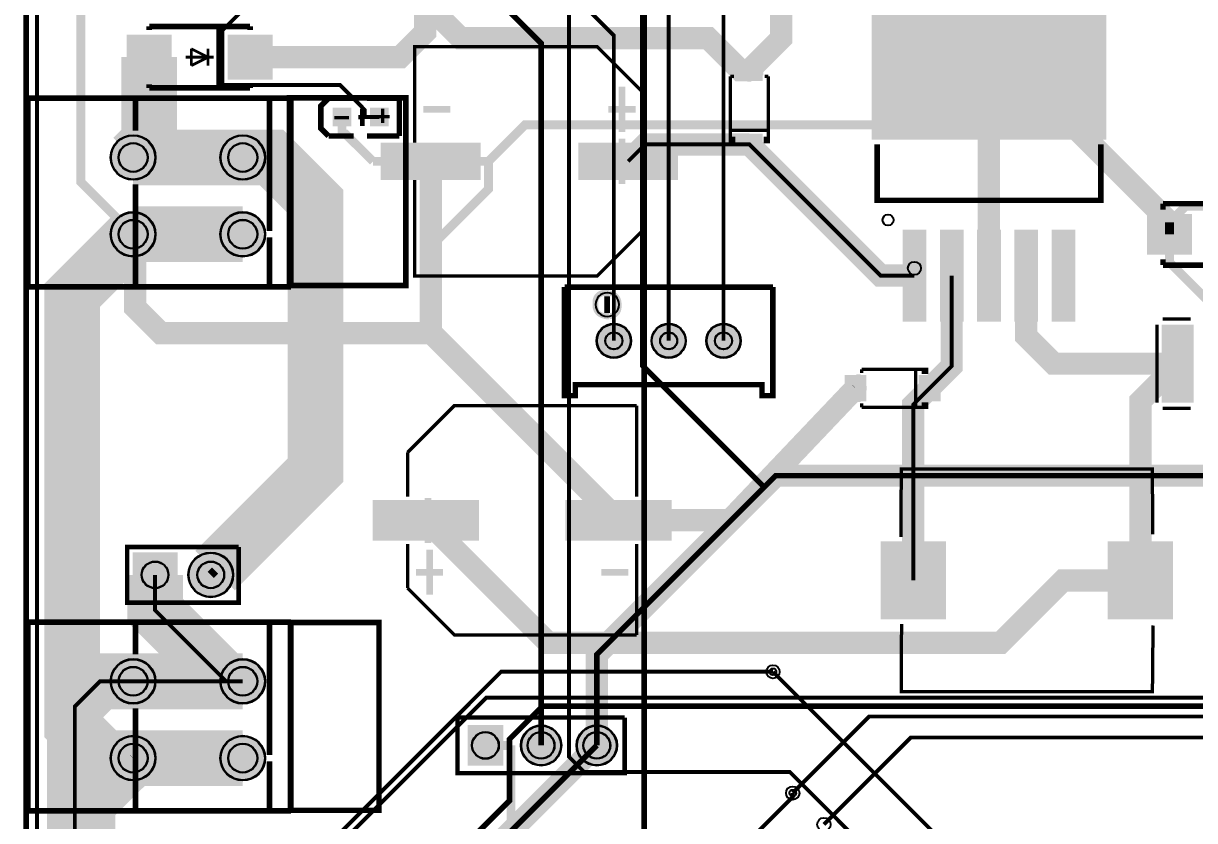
# Model space of a CAD drawing. Header units: millimetres. Extents: x 0 to 210, y -1 to 136.
# Drawn here: x -0.2 to 53.2, y 76.3 to 112.6 of the extents above; entities that cross this region are included whole.
import ezdxf

# ---------------------------------------------------------------- set-up
doc = ezdxf.new("R2010")
doc.units = ezdxf.units.MM
for name, color, linetype, true_color in [('BoardOutLine', 7, 'Continuous', 0xff00ff), ('BottomLayer', 7, 'Continuous', 0x0000ff), ('BottomSolderMaskLayer', 7, 'Continuous', 0xaa00ff), ('Document', 7, 'Continuous', 0xffffff), ('Hole', 7, 'Continuous', 0x222222), ('Multi-Layer', 7, 'Continuous', 0xc0c0c0), ('TopLayer', 7, 'Continuous', 0xff0000), ('TopPasteMaskLayer', 7, 'Continuous', 0x808080), ('TopSilkLayer', 7, 'Continuous', 0xffcc00), ('TopSolderMaskLayer', 7, 'Continuous', 0x800080)]:
    doc.layers.add(name, color=color, linetype=linetype, true_color=true_color)

msp = doc.modelspace()

# ---------------------------------------------------------------- hatches: boundary and pattern name
at = {"layer": 'BottomSolderMaskLayer'}
for points in [[(3.764, 106.501, 1), (5.815, 106.501, 1)], [(8.764, 106.501, 1), (10.815, 106.501, 1)], [(3.764, 103, 1), (5.815, 103, 1)], [(8.764, 103, 1), (10.815, 103, 1)], [(25.922, 98.145, 1), (27.497, 98.145, 1)], [(28.423, 98.145, 1), (29.997, 98.145, 1)], [(30.922, 98.145, 1), (32.497, 98.145, 1)], [(4.765, 88.502), (6.816, 88.502), (6.816, 86.451), (4.765, 86.451)], [(7.305, 87.477, 1), (9.356, 87.477, 1)], [(3.764, 82.625, 1), (5.815, 82.625, 1)], [(8.764, 82.625, 1), (10.815, 82.625, 1)], [(3.764, 79.124, 1), (5.815, 79.124, 1)], [(8.764, 79.124, 1), (10.815, 79.124, 1)], [(20.04, 80.63), (21.666, 80.63), (21.666, 78.779), (20.04, 78.779)], [(22.468, 79.704, 1), (24.318, 79.704, 1)], [(25.008, 79.704, 1), (26.858, 79.704, 1)]]:
    msp.add_hatch(color=256, dxfattribs=at).paths.add_polyline_path(points)
at = {"layer": 'Document'}
for points in [[(5.543, 110.627), (5.543, 111.498), (5.541, 111.501), (5.434, 111.501), (5.429, 111.496), (5.429, 110.627), (5.434, 110.622), (5.551, 110.622)], [(10.804, 111.23), (10.807, 111.213), (10.807, 110.997), (9.443, 111), (9.434, 111.021), (9.434, 111.237)], [(4.829, 111.046), (6.207, 111.046), (6.207, 110.938), (6.104, 110.931), (4.837, 110.933), (4.833, 110.929), (4.833, 111.041), (4.831, 111.044)], [(32.795, 110.723), (32.984, 110.723), (32.984, 109.964), (32.795, 109.964)], [(32.258, 110.438), (33.522, 110.438), (33.522, 110.249), (32.258, 110.249)], [(15.824, 108.444), (16.484, 108.444), (16.484, 108.292), (15.824, 108.292)], [(16.099, 108.068), (16.099, 108.728), (16.251, 108.728), (16.251, 108.068)], [(13.97, 108.393), (14.63, 108.393), (14.63, 108.24), (13.97, 108.24)], [(27.237, 105.294), (27.237, 107.354), (26.928, 107.354), (26.928, 105.294)], [(32.798, 106.757), (32.987, 106.757), (32.987, 107.516), (32.798, 107.516)], [(18.019, 106.169), (18.019, 106.478), (19.255, 106.478), (19.255, 106.169)], [(27.701, 106.169), (27.701, 106.478), (26.465, 106.478), (26.465, 106.169)], [(26, 99.695), (26.001, 99.67), (26.004, 99.646), (26.009, 99.622), (26.017, 99.599), (26.026, 99.577), (26.037, 99.555), (26.05, 99.534), (26.065, 99.515), (26.082, 99.497), (26.1, 99.48), (26.119, 99.466), (26.14, 99.452), (26.161, 99.441), (26.184, 99.432), (26.207, 99.424), (26.231, 99.419), (26.255, 99.416), (26.28, 99.415), (26.28, 99.155), (26.244, 99.16), (26.208, 99.166), (26.174, 99.175), (26.139, 99.186), (26.106, 99.199), (26.073, 99.214), (26.041, 99.231), (26.01, 99.25), (25.981, 99.271), (25.952, 99.293), (25.926, 99.317), (25.9, 99.343), (25.877, 99.37), (25.854, 99.399), (25.834, 99.428), (25.816, 99.459), (25.799, 99.491), (25.784, 99.524), (25.772, 99.558), (25.761, 99.593), (25.752, 99.628), (25.746, 99.663), (25.742, 99.699), (25.74, 99.735), (25.74, 99.925), (25.741, 99.959), (25.744, 99.993), (25.749, 100.026), (25.757, 100.059), (25.766, 100.092), (25.778, 100.124), (25.791, 100.155), (25.806, 100.185), (25.824, 100.214), (25.843, 100.242), (25.864, 100.269), (25.886, 100.295), (25.91, 100.319), (25.935, 100.341), (25.962, 100.362), (25.99, 100.381), (26.02, 100.398), (26.05, 100.413), (26.081, 100.427), (26.113, 100.438), (26.145, 100.448), (26.178, 100.455), (26.212, 100.461), (26.246, 100.464), (26.28, 100.465), (26.28, 100.465), (26.275, 100.464), (26.271, 100.46), (26.27, 100.455), (26.27, 100.185), (26.246, 100.184), (26.223, 100.181), (26.2, 100.176), (26.177, 100.169), (26.156, 100.16), (26.135, 100.149), (26.115, 100.136), (26.096, 100.122), (26.079, 100.106), (26.063, 100.088), (26.048, 100.07), (26.036, 100.05), (26.025, 100.029), (26.016, 100.007), (26.009, 99.985), (26.004, 99.962), (26.001, 99.938), (26, 99.915), (26, 99.695)], [(26.51, 99.125), (26.51, 100.435), (26.51, 100.465), (26.28, 100.465), (26.272, 100.463), (26.266, 100.459), (26.261, 100.453), (26.26, 100.445), (26.26, 99.145), (26.258, 99.14), (26.255, 99.136), (26.25, 99.135)], [(26.8, 99.905), (26.799, 99.929), (26.795, 99.954), (26.79, 99.977), (26.783, 100.001), (26.773, 100.023), (26.762, 100.045), (26.749, 100.065), (26.734, 100.085), (26.718, 100.103), (26.7, 100.119), (26.68, 100.134), (26.66, 100.147), (26.638, 100.159), (26.615, 100.168), (26.592, 100.175), (26.568, 100.181), (26.544, 100.184), (26.52, 100.185), (26.52, 100.445), (26.555, 100.44), (26.591, 100.433), (26.626, 100.424), (26.66, 100.413), (26.694, 100.4), (26.726, 100.385), (26.758, 100.368), (26.789, 100.35), (26.819, 100.329), (26.847, 100.306), (26.874, 100.282), (26.899, 100.257), (26.923, 100.23), (26.945, 100.201), (26.965, 100.171), (26.984, 100.14), (27, 100.108), (27.015, 100.075), (27.028, 100.042), (27.038, 100.007), (27.047, 99.972), (27.053, 99.937), (27.058, 99.901), (27.06, 99.865), (27.06, 99.675), (27.059, 99.641), (27.055, 99.607), (27.05, 99.574), (27.043, 99.541), (27.033, 99.508), (27.022, 99.476), (27.008, 99.445), (26.993, 99.415), (26.976, 99.386), (26.957, 99.358), (26.936, 99.331), (26.913, 99.305), (26.889, 99.281), (26.864, 99.259), (26.837, 99.238), (26.809, 99.219), (26.78, 99.202), (26.75, 99.186), (26.718, 99.173), (26.687, 99.161), (26.654, 99.152), (26.621, 99.144), (26.587, 99.139), (26.554, 99.136), (26.52, 99.135), (26.52, 99.135), (26.525, 99.136), (26.528, 99.14), (26.53, 99.145), (26.53, 99.415), (26.553, 99.416), (26.577, 99.419), (26.6, 99.424), (26.622, 99.431), (26.644, 99.44), (26.665, 99.451), (26.685, 99.464), (26.703, 99.478), (26.721, 99.494), (26.736, 99.511), (26.751, 99.53), (26.763, 99.55), (26.774, 99.571), (26.783, 99.593), (26.79, 99.615), (26.796, 99.638), (26.799, 99.661), (26.8, 99.685), (26.8, 99.905)], [(37.769, 95.351), (37.769, 96.615), (37.959, 96.615), (37.959, 95.351)], [(37.485, 95.888), (37.485, 96.078), (38.243, 96.078), (38.243, 95.888)], [(41.451, 95.891), (41.451, 96.081), (40.692, 96.081), (40.692, 95.891)], [(18.084, 90.982), (18.084, 88.922), (18.393, 88.922), (18.393, 90.982)], [(17.576, 90.093), (17.576, 89.784), (18.812, 89.784), (18.812, 90.093)], [(27.37, 90.12), (27.37, 89.811), (26.134, 89.811), (26.134, 90.12)]]:
    msp.add_hatch(color=256, dxfattribs=at).paths.add_polyline_path(points)
at = {"layer": 'Multi-Layer'}
for points in [[(3.79, 106.501, 1), (5.79, 106.501, 1)], [(8.79, 106.501, 1), (10.79, 106.501, 1)], [(3.79, 103, 1), (5.79, 103, 1)], [(8.79, 103, 1), (10.79, 103, 1)], [(25.948, 98.145, 1), (27.472, 98.145, 1)], [(28.448, 98.145, 1), (29.972, 98.145, 1)], [(30.948, 98.145, 1), (32.472, 98.145, 1)], [(4.791, 88.477), (6.791, 88.477), (6.791, 86.477), (4.791, 86.477)], [(7.331, 87.477, 1), (9.331, 87.477, 1)], [(3.79, 82.625, 1), (5.79, 82.625, 1)], [(8.79, 82.625, 1), (10.79, 82.625, 1)], [(3.79, 79.124, 1), (5.79, 79.124, 1)], [(8.79, 79.124, 1), (10.79, 79.124, 1)], [(20.066, 80.604), (21.64, 80.604), (21.64, 78.804), (20.066, 78.804)], [(22.493, 79.704, 1), (24.293, 79.704, 1)], [(25.033, 79.704, 1), (26.833, 79.704, 1)]]:
    msp.add_hatch(color=256, dxfattribs=at).paths.add_polyline_path(points)
at = {"layer": 'TopLayer'}
for points in [[(38.486, 116.229), (49.146, 116.229), (49.146, 107.339), (38.486, 107.339)], [(4.524, 112.073), (6.524, 112.073), (6.524, 110.073), (4.524, 110.073)], [(9.124, 112.073), (11.124, 112.073), (11.124, 110.073), (9.124, 110.073)], [(32.318, 110.005), (32.318, 110.955), (33.468, 110.955), (33.468, 110.005)], [(13.913, 107.943), (13.913, 108.743), (14.713, 108.743), (14.713, 107.943)], [(15.614, 107.943), (15.614, 108.743), (16.414, 108.743), (16.414, 107.943)], [(32.318, 106.62), (32.318, 107.57), (33.468, 107.57), (33.468, 106.62)], [(20.61, 105.499), (16.11, 105.499), (16.11, 107.149), (20.61, 107.149)], [(29.61, 105.499), (25.11, 105.499), (25.11, 107.149), (29.61, 107.149)], [(51.051, 103.896), (53.051, 103.896), (53.051, 102.096), (51.051, 102.096)], [(39.882, 99.117), (39.882, 103.117), (40.951, 103.117), (40.951, 99.117)], [(41.582, 99.117), (41.582, 103.117), (42.651, 103.117), (42.651, 99.117)], [(43.282, 99.117), (43.282, 103.117), (44.351, 103.117), (44.351, 99.117)], [(44.981, 99.117), (44.981, 103.117), (46.051, 103.117), (46.051, 99.117)], [(46.681, 99.117), (46.681, 103.117), (47.75, 103.117), (47.75, 99.117)], [(53.129, 98.853), (53.129, 95.354), (51.723, 95.354), (51.723, 98.853)], [(38.203, 95.411), (37.253, 95.411), (37.253, 96.561), (38.203, 96.561)], [(41.588, 95.411), (40.638, 95.411), (40.638, 96.561), (41.588, 96.561)], [(15.734, 90.866), (20.534, 90.866), (20.534, 89.066), (15.734, 89.066)], [(24.525, 90.866), (29.325, 90.866), (29.325, 89.066), (24.525, 89.066)], [(41.824, 85.474), (38.9, 85.474), (38.9, 88.974), (41.824, 88.974)], [(52.185, 85.474), (49.261, 85.474), (49.261, 88.974), (52.185, 88.974)]]:
    msp.add_hatch(color=256, dxfattribs=at).paths.add_polyline_path(points)
at = {"layer": 'TopPasteMaskLayer'}
for points in [[(38.486, 116.229), (49.146, 116.229), (49.146, 107.339), (38.486, 107.339)], [(4.524, 112.073), (6.524, 112.073), (6.524, 110.073), (4.524, 110.073)], [(9.124, 112.073), (11.124, 112.073), (11.124, 110.073), (9.124, 110.073)], [(32.318, 110.005), (32.318, 110.955), (33.468, 110.955), (33.468, 110.005)], [(13.913, 107.943), (13.913, 108.743), (14.713, 108.743), (14.713, 107.943)], [(15.614, 107.943), (15.614, 108.743), (16.414, 108.743), (16.414, 107.943)], [(32.318, 106.62), (32.318, 107.57), (33.468, 107.57), (33.468, 106.62)], [(20.61, 105.499), (16.11, 105.499), (16.11, 107.149), (20.61, 107.149)], [(29.61, 105.499), (25.11, 105.499), (25.11, 107.149), (29.61, 107.149)], [(51.051, 103.896), (53.051, 103.896), (53.051, 102.096), (51.051, 102.096)], [(39.882, 99.117), (39.882, 103.117), (40.951, 103.117), (40.951, 99.117)], [(41.582, 99.117), (41.582, 103.117), (42.651, 103.117), (42.651, 99.117)], [(43.282, 99.117), (43.282, 103.117), (44.351, 103.117), (44.351, 99.117)], [(44.981, 99.117), (44.981, 103.117), (46.051, 103.117), (46.051, 99.117)], [(46.681, 99.117), (46.681, 103.117), (47.75, 103.117), (47.75, 99.117)], [(53.129, 98.753), (53.129, 97.798), (53.029, 97.698), (52.751, 97.698), (52.651, 97.598), (52.651, 96.608), (52.751, 96.508), (53.029, 96.508), (53.129, 96.408), (53.129, 95.454), (53.029, 95.354), (51.823, 95.354), (51.723, 95.454), (51.723, 98.753), (51.823, 98.853), (53.029, 98.853)], [(38.203, 95.411), (37.253, 95.411), (37.253, 96.561), (38.203, 96.561)], [(41.588, 95.411), (40.638, 95.411), (40.638, 96.561), (41.588, 96.561)], [(15.734, 90.866), (20.534, 90.866), (20.534, 89.066), (15.734, 89.066)], [(24.525, 90.866), (29.325, 90.866), (29.325, 89.066), (24.525, 89.066)], [(41.824, 85.474), (38.9, 85.474), (38.9, 88.974), (41.824, 88.974)], [(52.185, 85.474), (49.261, 85.474), (49.261, 88.974), (52.185, 88.974)]]:
    msp.add_hatch(color=256, dxfattribs=at).paths.add_polyline_path(points)
at = {"layer": 'TopSilkLayer'}
for points in [[(27.237, 107.663), (27.237, 109.723), (26.928, 109.723), (26.928, 107.663)], [(18.019, 108.538), (18.019, 108.847), (19.255, 108.847), (19.255, 108.538)], [(27.701, 108.538), (27.701, 108.847), (26.465, 108.847), (26.465, 108.538)], [(31.95, 107.457), (32.245, 107.457), (32.245, 107.153), (31.95, 107.153)], [(33.835, 107.457), (33.54, 107.457), (33.54, 107.153), (33.835, 107.153)], [(40.75, 96.928), (40.75, 96.633), (41.055, 96.633), (41.055, 96.928)], [(40.75, 95.043), (40.75, 95.338), (41.055, 95.338), (41.055, 95.043)], [(18.152, 88.627), (18.152, 86.567), (18.461, 86.567), (18.461, 88.627)], [(17.688, 87.751), (17.688, 87.442), (18.924, 87.442), (18.924, 87.751)], [(27.37, 87.751), (27.37, 87.442), (26.134, 87.442), (26.134, 87.751)]]:
    msp.add_hatch(color=256, dxfattribs=at).paths.add_polyline_path(points)
at = {"layer": 'TopSolderMaskLayer'}
for points in [[(38.461, 116.255), (49.172, 116.255), (49.172, 107.314), (38.461, 107.314)], [(4.499, 112.099), (6.549, 112.099), (6.549, 110.048), (4.499, 110.048)], [(9.099, 112.099), (11.149, 112.099), (11.149, 110.048), (9.099, 110.048)], [(32.287, 109.984), (32.287, 110.976), (33.498, 110.976), (33.498, 109.984)], [(13.887, 107.917), (13.887, 108.768), (14.738, 108.768), (14.738, 107.917)], [(15.589, 107.917), (15.589, 108.768), (16.44, 108.768), (16.44, 107.917)], [(3.764, 106.501, 1), (5.815, 106.501, 1)], [(8.764, 106.501, 1), (10.815, 106.501, 1)], [(32.287, 106.599), (32.287, 107.591), (33.498, 107.591), (33.498, 106.599)], [(20.635, 105.473), (16.084, 105.473), (16.084, 107.174), (20.635, 107.174)], [(29.635, 105.473), (25.084, 105.473), (25.084, 107.174), (29.635, 107.174)], [(3.764, 103, 1), (5.815, 103, 1)], [(8.764, 103, 1), (10.815, 103, 1)], [(51.026, 103.922), (53.076, 103.922), (53.076, 102.071), (51.026, 102.071)], [(39.875, 99.022), (39.875, 103.212), (40.958, 103.212), (40.958, 99.022)], [(41.575, 99.022), (41.575, 103.212), (42.658, 103.212), (42.658, 99.022)], [(43.275, 99.022), (43.275, 103.212), (44.358, 103.212), (44.358, 99.022)], [(44.975, 99.022), (44.975, 103.212), (46.057, 103.212), (46.057, 99.022)], [(46.674, 99.022), (46.674, 103.212), (47.757, 103.212), (47.757, 99.022)], [(25.922, 98.145, 1), (27.497, 98.145, 1)], [(28.423, 98.145, 1), (29.997, 98.145, 1)], [(30.922, 98.145, 1), (32.497, 98.145, 1)], [(53.155, 98.878), (53.155, 95.328), (51.697, 95.328), (51.697, 98.878)], [(38.228, 95.385), (37.228, 95.385), (37.228, 96.586), (38.228, 96.586)], [(41.613, 95.385), (40.612, 95.385), (40.612, 96.586), (41.613, 96.586)], [(15.709, 90.891), (20.56, 90.891), (20.56, 89.041), (15.709, 89.041)], [(24.499, 90.891), (29.35, 90.891), (29.35, 89.041), (24.499, 89.041)], [(41.849, 85.448), (38.875, 85.448), (38.875, 88.999), (41.849, 88.999)], [(52.21, 85.448), (49.235, 85.448), (49.235, 88.999), (52.21, 88.999)], [(4.765, 88.502), (6.816, 88.502), (6.816, 86.451), (4.765, 86.451)], [(7.305, 87.477, 1), (9.356, 87.477, 1)], [(3.764, 82.625, 1), (5.815, 82.625, 1)], [(8.764, 82.625, 1), (10.815, 82.625, 1)], [(3.764, 79.124, 1), (5.815, 79.124, 1)], [(8.764, 79.124, 1), (10.815, 79.124, 1)], [(20.04, 80.63), (21.666, 80.63), (21.666, 78.779), (20.04, 78.779)], [(22.468, 79.704, 1), (24.318, 79.704, 1)], [(25.008, 79.704, 1), (26.858, 79.704, 1)]]:
    msp.add_hatch(color=256, dxfattribs=at).paths.add_polyline_path(points)

# ---------------------------------------------------------------- linework, layer by layer
at = {"layer": 'BoardOutLine', "const_width": 0.254}
msp.add_lwpolyline([(-0.086, 135.625), (209.914, 135.625), (209.914, -0.375), (-0.086, -0.375), (-0.086, 135.625)], close=True, dxfattribs=at)
at = {"layer": 'BottomLayer'}
for points, const_width in [([(19.9, 130.784), (18.575, 132.11), (5.374, 132.11), (4.19, 130.926), (4.19, 130.639), (0.408, 126.857), (0.408, 12.537), (7.435, 5.509), (59.446, 5.509), (64.03, 10.093), (64.03, 11.677)], 0.178), ([(31.71, 98.145), (31.71, 125.573), (27.947, 129.335)], 0.178), ([(2.4, 125.704), (2.4, 105.39), (4.79, 103.001)], 0.406), ([(23.393, 79.704), (23.393, 111.711), (9.4, 125.704)], 0.254), ([(29.21, 98.145), (29.21, 121.504), (29.661, 121.955)], 0.178), ([(33.562, 91.474), (28.026, 97.011), (28.026, 114.494)], 0.254), ([(24.318, 114.14), (24.318, 113.639), (24.663, 113.294), (24.663, 79.186), (25.356, 78.493), (34.731, 78.493), (42.418, 70.806), (42.418, 69.951)], 0.178), ([(26.71, 98.145), (26.71, 112.059), (25.223, 113.546)], 0.178), ([(9.79, 106.501), (11.101, 106.501), (13.106, 104.496), (13.107, 92.253), (8.529, 87.675)], 2.54), ([(9.79, 106.501), (11.101, 106.501), (13.107, 104.496), (13.107, 92.253), (8.529, 87.675)], 0.406), ([(9.79, 106.501), (9.79, 106.501)], 0.406), ([(4.79, 102.999), (2.006, 100.215), (2.006, 80.611), (3.495, 79.123), (4.79, 79.123)], 2.54), ([(4.79, 103.001), (9.79, 103.001)], 2.54), ([(4.79, 102.999), (2.006, 100.215), (2.006, 80.611), (3.495, 79.123), (4.788, 79.123)], 0.406), ([(4.79, 103.001), (4.79, 103.001)], 0.406), ([(4.79, 103.001), (9.79, 103.001)], 0.406), ([(4.79, 103.001), (4.79, 103), (4.79, 102.999)], 0.406), ([(9.79, 103.001), (9.79, 103.001)], 0.406), ([(61.697, 97.104), (56.591, 91.999), (34.087, 91.999), (25.933, 83.845), (25.933, 79.705)], 1.016), ([(61.697, 97.104), (56.591, 91.999), (34.087, 91.999), (33.562, 91.474)], 0.254), ([(33.562, 91.474), (25.933, 83.845), (25.933, 79.705)], 0.254), ([(5.791, 87.477), (5.791, 85.861), (9.028, 82.624), (9.79, 82.624)], 2.54), ([(8.529, 87.675), (8.331, 87.477), (8.331, 87.477)], 0.406), ([(5.791, 87.477), (5.791, 85.861), (9.028, 82.625)], 0.178), ([(4.79, 82.625), (9.79, 82.625)], 2.54), ([(33.966, 83.061), (43.689, 73.338)], 0.178), ([(4.79, 82.625), (4.79, 82.625)], 0.178), ([(4.79, 82.625), (9.028, 82.625)], 0.178), ([(9.028, 82.625), (9.79, 82.625)], 0.178), ([(9.028, 82.625), (9.028, 82.624), (9.79, 82.624)], 0.178), ([(9.79, 82.625), (9.79, 82.625)], 0.178), ([(8.686, 11.241), (3.911, 11.241), (2.54, 12.613), (2.717, 77.053), (4.79, 79.123)], 2.54), ([(4.79, 79.125), (9.79, 79.125)], 2.54), ([(20.853, 79.704), (22.022, 79.704)], 0.406), ([(23.648, 70.79), (22.022, 72.416), (22.022, 79.704)], 0.406), ([(25.933, 79.704), (25.933, 79.705), (25.933, 79.705)], 0.254), ([(4.788, 79.123), (4.79, 79.123), (2.717, 77.053), (2.54, 12.613), (3.911, 11.241), (8.686, 11.241)], 0.406), ([(4.788, 79.123), (4.79, 79.125)], 0.406), ([(4.79, 79.125), (4.79, 79.125)], 0.406), ([(4.79, 79.125), (9.79, 79.125)], 0.406), ([(9.79, 79.125), (9.79, 79.125)], 0.406), ([(27.807, 64.761), (27.807, 70.294), (34.867, 77.354), (34.867, 77.533)], 0.178)]:
    msp.add_lwpolyline(points, dxfattribs=dict(at, const_width=const_width))
at = {"layer": 'BottomSolderMaskLayer'}
for centre, radius in [((4.79, 106.501), 1.025), ((9.79, 106.501), 1.025), ((4.79, 106.501), 0.667), ((9.79, 106.501), 0.667), ((4.79, 103), 1.025), ((4.79, 103.001), 0.667), ((9.79, 103), 1.025), ((9.79, 103.001), 0.667), ((26.71, 98.145), 0.787), ((29.21, 98.145), 0.787), ((31.71, 98.145), 0.787), ((26.71, 98.145), 0.394), ((29.21, 98.145), 0.394), ((31.71, 98.145), 0.394), ((8.331, 87.477), 1.025), ((5.791, 87.477), 0.615), ((8.331, 87.477), 0.615), ((4.79, 82.625), 1.025), ((9.79, 82.625), 1.025), ((4.79, 82.625), 0.667), ((9.79, 82.625), 0.667), ((4.79, 79.124), 1.025), ((9.79, 79.124), 1.025), ((20.853, 79.704), 0.619), ((23.393, 79.704), 0.925), ((23.393, 79.704), 0.617), ((25.933, 79.704), 0.925), ((25.933, 79.704), 0.617), ((4.79, 79.125), 0.667), ((9.79, 79.125), 0.667)]:
    msp.add_circle(centre, radius, dxfattribs=at)
at = {"layer": 'Document'}
msp.add_circle((40.416, 101.451), 0.3, dxfattribs=at)
at = {"layer": 'Hole'}
for centre in [(33.966, 83.061), (34.867, 77.533)]:
    msp.add_circle(centre, 0.153, dxfattribs=at)
at = {"layer": 'Multi-Layer'}
for centre, radius in [((4.79, 106.501), 1), ((9.79, 106.501), 1), ((4.79, 106.501), 0.65), ((9.79, 106.501), 0.65), ((4.79, 103), 1), ((4.79, 103.001), 0.65), ((9.79, 103), 1), ((9.79, 103.001), 0.65), ((26.71, 98.145), 0.762), ((29.21, 98.145), 0.762), ((31.71, 98.145), 0.762), ((26.71, 98.145), 0.381), ((29.21, 98.145), 0.381), ((31.71, 98.145), 0.381), ((8.331, 87.477), 1), ((5.791, 87.477), 0.6), ((8.331, 87.477), 0.6), ((4.79, 82.625), 1), ((9.79, 82.625), 1), ((33.966, 83.061), 0.305), ((4.79, 82.625), 0.65), ((9.79, 82.625), 0.65), ((4.79, 79.124), 1), ((9.79, 79.124), 1), ((20.853, 79.704), 0.6), ((23.393, 79.704), 0.9), ((23.393, 79.704), 0.6), ((25.933, 79.704), 0.9), ((25.933, 79.704), 0.6), ((4.79, 79.125), 0.65), ((9.79, 79.125), 0.65), ((34.867, 77.533), 0.305), ((36.288, 76.102), 0.305)]:
    msp.add_circle(centre, radius, dxfattribs=at)
at = {"layer": 'TopLayer'}
for points, const_width in [([(32.893, 110.481), (34.341, 111.929), (34.341, 117.755), (35.077, 118.491), (59.284, 118.491), (70.871, 106.904), (70.871, 105.871)], 1.016), ([(32.893, 110.481), (34.341, 111.929), (34.341, 117.755), (35.078, 118.491), (59.284, 118.491)], 0.406), ([(10.124, 111.073), (16.967, 111.073), (18.11, 112.216), (18.11, 113.558)], 1.016), ([(10.124, 111.074), (16.967, 111.074), (18.11, 112.217), (18.11, 113.557)], 0.406), ([(18.11, 113.558), (19.73, 111.938), (31.013, 111.938), (32.471, 110.481), (32.893, 110.481)], 1.016), ([(15.646, 113.583), (10.149, 113.583), (8.855, 112.289), (8.855, 109.857), (8.907, 109.805), (14.219, 109.805), (15.347, 108.677), (15.347, 108.343)], 0.178), ([(18.445, 113.223), (19.73, 111.938), (31.014, 111.938), (32.471, 110.481), (32.893, 110.481)], 0.406), ([(5.523, 111.074), (5.523, 107.234), (4.79, 106.501)], 2.54), ([(43.815, 111.786), (52.051, 103.549), (52.051, 102.997)], 1.016), ([(43.815, 101.118), (43.815, 111.786)], 1.016), ([(43.815, 107.886), (43.815, 111.786), (44.353, 111.248)], 0.406), ([(44.353, 111.248), (44.353, 111.248), (43.816, 111.784)], 0.406), ([(5.523, 111.075), (5.523, 109.155)], 0.406), ([(5.523, 109.155), (5.524, 109.156), (5.524, 111.074)], 0.406), ([(44.353, 111.248), (52.051, 103.55)], 0.406), ([(32.893, 110.481), (32.893, 110.481)], 0.406), ([(32.893, 110.48), (32.893, 110.48), (32.893, 110.481)], 0.406), ([(5.523, 109.155), (5.523, 107.234), (4.79, 106.501), (4.79, 106.501)], 0.406), ([(14.313, 108.343), (14.313, 107.561)], 0.406), ([(16.014, 108.343), (15.347, 108.343)], 0.178), ([(43.815, 107.886), (43.714, 107.987), (22.654, 107.987), (20.991, 106.324)], 0.406), ([(43.815, 101.118), (43.815, 107.886)], 0.406), ([(4.79, 106.501), (9.79, 106.501)], 2.54), ([(14.313, 107.561), (14.49, 107.561), (15.728, 106.324)], 0.406), ([(27.36, 106.325), (28.132, 107.096), (32.893, 107.096)], 1.016), ([(32.893, 107.096), (38.871, 101.118), (40.416, 101.118)], 1.016), ([(18.36, 106.325), (18.36, 98.532), (26.925, 89.967)], 1.016), ([(27.36, 106.324), (28.132, 107.096), (32.892, 107.096)], 0.178), ([(32.892, 107.096), (32.893, 107.096), (38.872, 101.118), (40.416, 101.118)], 0.178), ([(32.892, 107.096), (32.893, 107.095)], 0.178), ([(4.79, 106.501), (9.79, 106.501)], 0.406), ([(9.79, 106.501), (9.79, 106.501)], 0.406), ([(18.36, 106.324), (15.728, 106.324)], 0.406), ([(18.36, 106.324), (18.36, 102.428)], 0.406), ([(18.36, 102.428), (20.991, 105.059), (20.991, 106.324)], 0.406), ([(18.36, 106.324), (20.991, 106.324)], 0.406), ([(27.36, 106.324), (27.36, 106.324), (27.36, 106.324)], 0.178), ([(77.72, 102.881), (76.321, 104.279), (52.781, 104.279), (52.051, 103.55)], 0.406), ([(52.051, 103.55), (52.051, 103.273)], 0.406), ([(18.361, 98.531), (18.331, 98.5), (6.046, 98.5), (4.877, 99.67), (4.877, 102.913), (4.79, 103)], 1.016), ([(4.79, 103.001), (4.79, 103)], 0.406), ([(18.361, 98.531), (18.331, 98.5), (6.046, 98.5), (4.877, 99.67), (4.877, 102.913), (4.79, 103)], 0.406), ([(52.051, 103.273), (52.051, 102.997)], 0.406), ([(52.051, 103.273), (52.051, 103.273), (52.051, 102.996)], 0.406), ([(52.051, 102.996), (52.051, 101.715)], 0.406), ([(18.36, 102.428), (18.36, 98.532), (18.361, 98.531)], 0.406), ([(42.115, 101.118), (42.115, 96.989), (41.113, 95.987)], 1.016), ([(45.515, 101.118), (45.515, 98.351), (46.761, 97.104), (52.426, 97.104)], 1.016), ([(55.963, 89.952), (54.681, 91.234), (54.681, 99.085), (52.051, 101.715)], 0.406), ([(40.417, 101.117), (40.416, 101.118)], 0.178), ([(42.115, 101.117), (42.115, 96.989), (41.113, 95.986)], 0.178), ([(42.115, 101.118), (42.115, 101.117)], 0.178), ([(42.116, 101.117), (42.115, 101.117)], 0.178), ([(43.816, 101.117), (43.815, 101.118)], 0.406), ([(45.515, 101.118), (45.515, 99.734)], 0.406), ([(45.515, 99.734), (45.516, 99.735), (45.516, 101.117)], 0.406), ([(45.515, 99.734), (45.515, 98.351), (46.762, 97.104), (52.427, 97.104), (51.575, 96.253)], 0.406), ([(18.361, 98.531), (18.361, 98.531)], 0.406), ([(18.361, 98.531), (26.925, 89.967)], 0.406), ([(52.426, 97.104), (50.723, 95.401), (50.723, 87.224)], 1.016), ([(51.575, 96.253), (51.575, 96.253), (52.426, 97.103)], 0.406), ([(37.729, 95.987), (32.004, 89.967), (26.925, 89.967)], 1.016), ([(26.925, 89.967), (32.004, 89.967), (37.728, 95.986)], 0.406), ([(37.728, 95.986), (37.729, 95.987)], 0.406), ([(37.728, 95.986), (37.728, 95.986)], 0.406), ([(41.113, 95.987), (40.362, 95.235), (40.362, 87.224)], 1.016), ([(51.575, 96.253), (50.723, 95.401), (50.723, 87.224)], 0.406), ([(41.113, 95.986), (40.362, 95.235), (40.362, 91.229)], 0.178), ([(41.113, 95.986), (41.113, 95.986)], 0.178), ([(40.362, 91.229), (40.362, 87.224)], 0.178), ([(40.362, 91.229), (40.362, 91.229), (40.362, 87.224)], 0.178), ([(18.135, 89.967), (23.723, 84.379), (44.348, 84.379), (47.193, 87.224), (50.723, 87.224)], 1.016), ([(18.134, 89.966), (18.135, 89.967)], 0.406), ([(18.135, 89.967), (18.135, 89.967)], 0.406), ([(18.135, 89.967), (23.723, 84.379), (44.349, 84.379), (47.193, 87.224), (50.723, 87.224)], 0.406), ([(26.924, 89.966), (26.925, 89.967), (26.925, 89.967)], 0.406), ([(50.723, 87.224), (50.723, 87.224)], 0.406), ([(59.963, 86.719), (54.731, 81.488), (23.452, 81.488), (21.947, 79.983), (21.947, 77.18), (14.459, 69.692), (14.459, 60.031)], 0.254), ([(13.011, 67.626), (13.011, 73.995), (20.9, 81.884), (54.257, 81.884), (58.26, 85.887)], 0.178), ([(4.79, 82.625), (3.276, 82.625), (2.133, 81.482), (2.133, 71.259), (3.642, 69.747)], 2.54), ([(8.353, 49.733), (8.353, 48.048), (7.964, 47.659), (7.54, 47.659), (4.806, 50.394), (4.806, 60.593), (5.33, 61.117), (5.33, 66.82), (21.571, 83.061), (33.966, 83.061)], 0.178), ([(4.79, 82.625), (3.276, 82.625), (2.133, 81.482), (2.133, 71.259), (3.642, 69.748)], 0.178), ([(4.79, 82.625), (4.79, 82.625)], 0.178), ([(4.79, 82.625), (4.79, 82.625)], 0.178), ([(34.867, 77.533), (38.355, 81.021), (74.084, 81.021)], 0.178), ([(25.933, 79.705), (21.108, 74.88), (21.108, 70.79)], 1.016), ([(36.288, 76.102), (40.247, 80.062), (70.935, 80.062)], 0.178), ([(25.933, 79.705), (21.108, 74.88), (21.108, 71.248)], 0.254), ([(25.933, 79.704), (25.933, 79.705), (25.933, 79.705)], 0.254), ([(25.933, 79.705), (25.933, 79.705)], 0.254)]:
    msp.add_lwpolyline(points, dxfattribs=dict(at, const_width=const_width))
at = {"layer": 'TopSilkLayer', "const_width": 0.254}
for points in [[(134.296, 64.201), (28.096, 64.201), (28.096, 135.566), (134.296, 135.566), (134.296, 64.201)], [(11.913, 109.221), (17.221, 109.221), (17.221, 100.661), (11.913, 100.661), (11.913, 109.221)], [(11.963, 85.304), (16.002, 85.304), (16.002, 76.744), (11.963, 76.744), (11.963, 85.304)]]:
    msp.add_lwpolyline(points, close=True, dxfattribs=at)
at = {"layer": 'TopSilkLayer'}
for points, const_width in [([(10.124, 112.473), (5.524, 112.473)], 0.254), ([(5.524, 112.305), (5.524, 112.473)], 0.254), ([(8.713, 112.473), (8.713, 109.673)], 0.254), ([(10.124, 112.305), (10.124, 112.473)], 0.254), ([(17.633, 107.176), (17.633, 111.55), (25.95, 111.55), (28.086, 109.414), (28.086, 107.176)], 0.152), ([(7.189, 111.073), (8.459, 111.073)], 0.127), ([(7.443, 111.454), (8.205, 111.073)], 0.127), ([(7.443, 111.073), (7.443, 111.454)], 0.127), ([(7.443, 110.692), (8.205, 111.073)], 0.127), ([(7.443, 111.073), (7.443, 110.692)], 0.127), ([(8.205, 111.073), (8.205, 111.454)], 0.127), ([(8.205, 111.073), (8.205, 110.692)], 0.127), ([(32.026, 107.381), (32.026, 110.194)], 0.152), ([(32.026, 110.194), (32.194, 110.194)], 0.152), ([(33.759, 110.194), (33.591, 110.194)], 0.152), ([(33.759, 107.381), (33.759, 110.194)], 0.152), ([(5.524, 109.673), (5.524, 109.842)], 0.254), ([(10.124, 109.673), (5.524, 109.673)], 0.254), ([(10.124, 109.673), (10.124, 109.842)], 0.254), ([(11.99, 109.201), (-0.01, 109.201)], 0.254), ([(-0.01, 109.201), (-0.01, 100.601)], 0.254), ([(4.895, 109.201), (4.895, 107.727)], 0.254), ([(11.01, 109.201), (11.01, 103.146)], 0.254), ([(11.99, 109.201), (11.99, 100.601)], 0.254), ([(13.703, 107.479), (13.347, 107.835), (13.347, 108.851), (13.703, 109.206)], 0.254), ([(14.871, 109.206), (13.703, 109.206)], 0.254), ([(16.929, 109.206), (15.456, 109.206)], 0.254), ([(16.929, 107.479), (16.929, 109.206)], 0.254), ([(15.24, 108.335), (15.064, 108.335)], 0.203), ([(15.24, 107.936), (15.24, 108.724)], 0.203), ([(14.846, 107.479), (13.703, 107.479)], 0.254), ([(16.929, 107.479), (15.456, 107.479)], 0.254), ([(32.026, 107.738), (33.759, 107.738)], 0.152), ([(38.716, 107.05), (38.716, 107.108)], 0.254), ([(38.716, 107.05), (38.716, 104.55), (48.916, 104.55), (48.916, 107.108)], 0.254), ([(4.895, 105.274), (4.895, 100.727)], 0.254), ([(17.633, 105.471), (17.633, 101.097), (25.95, 101.097), (28.086, 103.234), (28.086, 105.471)], 0.152), ([(51.751, 104.396), (56.351, 104.396)], 0.254), ([(51.751, 104.396), (51.751, 104.127)], 0.254), ([(11.01, 102.855), (11.01, 100.601)], 0.254), ([(51.751, 101.865), (51.751, 101.596)], 0.254), ([(51.751, 101.596), (56.351, 101.596)], 0.254), ([(11.99, 100.601), (-0.01, 100.601)], 0.254), ([(24.46, 100.595), (33.96, 100.595)], 0.254), ([(24.46, 100.595), (24.46, 95.695), (24.46, 95.645), (24.955, 95.645), (24.955, 96.145), (24.955, 96.145), (33.465, 96.145), (33.465, 96.145), (33.465, 95.645), (33.965, 95.645), (33.965, 95.695), (33.965, 100.595)], 0.254), ([(26.406, 99.415), (26.406, 99.796), (26.406, 100.177), (26.406, 99.796)], 0.254), ([(51.485, 95.325), (51.485, 98.881)], 0.152), ([(53.009, 99.135), (51.739, 99.135)], 0.152), ([(40.827, 96.852), (38.014, 96.852)], 0.152), ([(38.014, 96.852), (38.014, 96.684)], 0.152), ([(40.47, 95.12), (40.47, 96.852)], 0.152), ([(27.756, 95.192), (19.439, 95.192), (17.303, 93.056)], 0.152), ([(27.756, 91.046), (27.756, 95.192)], 0.152), ([(38.014, 95.12), (38.014, 95.288)], 0.152), ([(40.827, 95.12), (38.014, 95.12)], 0.152), ([(51.739, 95.071), (53.009, 95.071)], 0.152), ([(17.303, 93.056), (17.303, 91.046)], 0.152), ([(51.278, 89.325), (51.269, 92.3), (39.816, 92.3), (39.802, 89.205)], 0.152), ([(9.601, 88.747), (9.601, 86.207), (4.521, 86.207), (4.521, 88.747), (6.426, 88.747)], 0.203), ([(9.601, 88.747), (6.426, 88.747)], 0.203), ([(17.303, 88.886), (17.303, 86.876)], 0.152), ([(27.756, 84.74), (27.756, 88.886)], 0.152), ([(27.756, 84.74), (19.439, 84.74), (17.303, 86.876)], 0.152), ([(11.99, 85.325), (-0.01, 85.325)], 0.254), ([(-0.01, 85.325), (-0.01, 76.725)], 0.254), ([(4.895, 85.325), (4.895, 83.851)], 0.254), ([(11.01, 85.325), (11.01, 79.27)], 0.254), ([(11.99, 85.325), (11.99, 76.725)], 0.254), ([(51.297, 85.169), (51.269, 82.148), (39.816, 82.148), (39.829, 85.23)], 0.152), ([(4.895, 81.398), (4.895, 76.851)], 0.254), ([(21.488, 80.974), (19.583, 80.974), (19.583, 78.434), (27.203, 78.434), (27.203, 80.974)], 0.203), ([(27.203, 80.974), (21.488, 80.974)], 0.203), ([(11.01, 78.979), (11.01, 76.725)], 0.254), ([(11.99, 76.725), (-0.01, 76.725)], 0.254)]:
    msp.add_lwpolyline(points, dxfattribs=dict(at, const_width=const_width))
msp.add_circle((39.216, 103.65), 0.25, dxfattribs=at)
msp.add_arc((26.411, 99.796), 0.539, 90.5402, 89.4598, dxfattribs=at)
at = {"layer": 'TopSolderMaskLayer'}
for centre, radius in [((4.79, 106.501), 1.025), ((9.79, 106.501), 1.025), ((4.79, 106.501), 0.667), ((9.79, 106.501), 0.667), ((4.79, 103), 1.025), ((4.79, 103.001), 0.667), ((9.79, 103), 1.025), ((9.79, 103.001), 0.667), ((26.71, 98.145), 0.787), ((29.21, 98.145), 0.787), ((31.71, 98.145), 0.787), ((26.71, 98.145), 0.394), ((29.21, 98.145), 0.394), ((31.71, 98.145), 0.394), ((8.331, 87.477), 1.025), ((5.791, 87.477), 0.615), ((8.331, 87.477), 0.615), ((4.79, 82.625), 1.025), ((9.79, 82.625), 1.025), ((4.79, 82.625), 0.667), ((9.79, 82.625), 0.667), ((4.79, 79.124), 1.025), ((9.79, 79.124), 1.025), ((20.853, 79.704), 0.619), ((23.393, 79.704), 0.925), ((23.393, 79.704), 0.617), ((25.933, 79.704), 0.925), ((25.933, 79.704), 0.617), ((4.79, 79.125), 0.667), ((9.79, 79.125), 0.667)]:
    msp.add_circle(centre, radius, dxfattribs=at)

doc.saveas('drawing.dxf')
